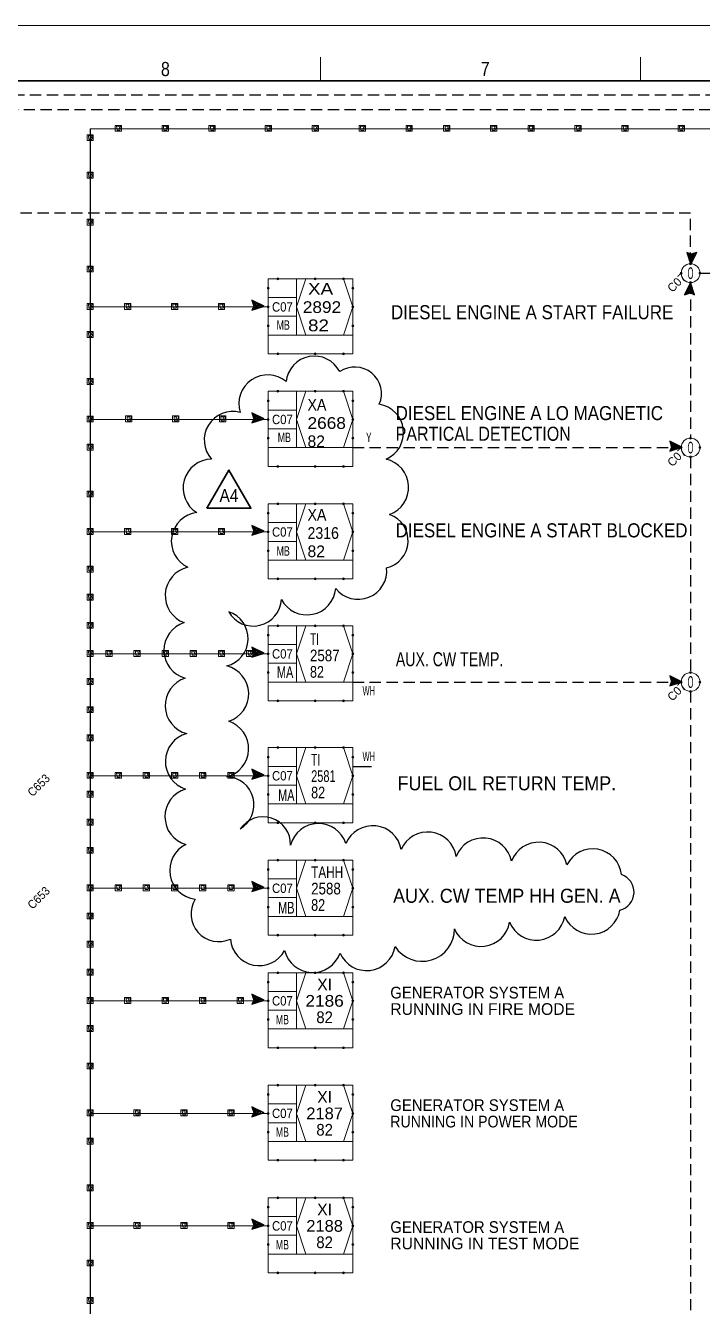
# Model space of a CAD drawing. Header units: millimetres. Extents: x 0 to 841, y 0 to 594.
# Drawn here: x 288.3 to 432.5, y 320.8 to 594 of the extents above; entities that cross this region are included whole.
import ezdxf
from ezdxf.enums import TextEntityAlignment as Align

# ---------------------------------------------------------------- set-up
doc = ezdxf.new("R2010")
doc.units = ezdxf.units.MM
doc.header["$LTSCALE"] = 0.8
doc.header["$PDMODE"] = 32
doc.header["$PDSIZE"] = 0.4
doc.linetypes.add('LONG_DASHED', pattern=[7.5, 6, -1.5])
doc.linetypes.add('MEDIUM_DASHED', pattern=[4.5, 3, -1.5])
for name, color, linetype, lineweight in [('1', 7, 'Continuous', 13), ('12', 7, 'Continuous', 35), ('14', 7, 'MEDIUM_DASHED', 25), ('48', 7, 'Continuous', 13), ('50', 7, 'Continuous', 35), ('51', 7, 'Continuous', 25), ('9', 7, 'Continuous', 13)]:
    doc.layers.add(name, color=color, linetype=linetype, lineweight=lineweight)
doc.layers.add('34', color=7, linetype='Continuous')

msp = doc.modelspace()

# ---------------------------------------------------------------- linework, layer by layer
at = {"layer": '1'}
for p, q in [((351.1362, 587.2614), (351.1362, 582.2276)), ((419.2969, 587.2614), (419.2969, 582.2276)), ((302, 572), (440, 572)), ((340, 534), (302, 534)), ((340, 510), (302, 510)), ((340, 486), (302, 486)), ((340, 460), (302, 460)), ((340, 460), (302, 460)), ((340, 434), (302, 434)), ((340, 410.0118), (302, 410.0118)), ((340, 386), (302, 386)), ((340, 362), (302, 362)), ((340, 338), (302, 338))]:
    msp.add_line(p, q, dxfattribs=at)
at = {"layer": '1', "lineweight": 25}
msp.add_line((358, 436), (362, 436), dxfattribs=at)
at = {"layer": '1', "lineweight": 35}
msp.add_lwpolyline([(829.263, 112.0142), (829.263, 582.2276), (10.3331, 582.2276), (10.3331, 10.3819)], dxfattribs=at)
at = {"layer": '1', "lineweight": 25}
msp.add_lwpolyline([(302, 572), (302, 432), (302, 262), (302, 70), (302, 14)], dxfattribs=at)
at = {"layer": '1'}
for points in [[(307.9843, 572.0157), (308.2992, 572.0945), (308.2205, 572.5669), (307.6693, 572.5669), (307.748, 571.7008), (308.378, 571.7008), (308.6142, 572.3307), (308.378, 572.7244), (307.5118, 572.7244), (307.3543, 572.7244), (307.3543, 571.4646), (308.6929, 571.4646), (308.6929, 572.7244), (308.2205, 572.7244)], [(317.9843, 572.0157), (318.2992, 572.0945), (318.2205, 572.5669), (317.6693, 572.5669), (317.748, 571.7008), (318.378, 571.7008), (318.6142, 572.3307), (318.378, 572.7244), (317.5118, 572.7244), (317.3543, 572.7244), (317.3543, 571.4646), (318.6929, 571.4646), (318.6929, 572.7244), (318.2205, 572.7244)], [(327.9843, 572.0157), (328.2992, 572.0945), (328.2205, 572.5669), (327.6693, 572.5669), (327.748, 571.7008), (328.378, 571.7008), (328.6142, 572.3307), (328.378, 572.7244), (327.5118, 572.7244), (327.3543, 572.7244), (327.3543, 571.4646), (328.6929, 571.4646), (328.6929, 572.7244), (328.2205, 572.7244)], [(339.9843, 572.0157), (340.2992, 572.0945), (340.2205, 572.5669), (339.6693, 572.5669), (339.748, 571.7008), (340.378, 571.7008), (340.6142, 572.3307), (340.378, 572.7244), (339.5118, 572.7244), (339.3543, 572.7244), (339.3543, 571.4646), (340.6929, 571.4646), (340.6929, 572.7244), (340.2205, 572.7244)], [(349.9843, 572.0157), (350.2992, 572.0945), (350.2205, 572.5669), (349.6693, 572.5669), (349.748, 571.7008), (350.378, 571.7008), (350.6142, 572.3307), (350.378, 572.7244), (349.5118, 572.7244), (349.3543, 572.7244), (349.3543, 571.4646), (350.6929, 571.4646), (350.6929, 572.7244), (350.2205, 572.7244)], [(359.9843, 572.0157), (360.2992, 572.0945), (360.2205, 572.5669), (359.6693, 572.5669), (359.748, 571.7008), (360.378, 571.7008), (360.6142, 572.3307), (360.378, 572.7244), (359.5118, 572.7244), (359.3543, 572.7244), (359.3543, 571.4646), (360.6929, 571.4646), (360.6929, 572.7244), (360.2205, 572.7244)], [(369.9843, 572.0157), (370.2992, 572.0945), (370.2205, 572.5669), (369.6693, 572.5669), (369.748, 571.7008), (370.378, 571.7008), (370.6142, 572.3307), (370.378, 572.7244), (369.5118, 572.7244), (369.3543, 572.7244), (369.3543, 571.4646), (370.6929, 571.4646), (370.6929, 572.7244), (370.2205, 572.7244)], [(377.9843, 572.0157), (378.2992, 572.0945), (378.2205, 572.5669), (377.6693, 572.5669), (377.748, 571.7008), (378.378, 571.7008), (378.6142, 572.3307), (378.378, 572.7244), (377.5118, 572.7244), (377.3543, 572.7244), (377.3543, 571.4646), (378.6929, 571.4646), (378.6929, 572.7244), (378.2205, 572.7244)], [(387.9843, 572.0157), (388.2992, 572.0945), (388.2205, 572.5669), (387.6693, 572.5669), (387.748, 571.7008), (388.378, 571.7008), (388.6142, 572.3307), (388.378, 572.7244), (387.5118, 572.7244), (387.3543, 572.7244), (387.3543, 571.4646), (388.6929, 571.4646), (388.6929, 572.7244), (388.2205, 572.7244)], [(395.9843, 572.0157), (396.2992, 572.0945), (396.2205, 572.5669), (395.6693, 572.5669), (395.748, 571.7008), (396.378, 571.7008), (396.6142, 572.3307), (396.378, 572.7244), (395.5118, 572.7244), (395.3543, 572.7244), (395.3543, 571.4646), (396.6929, 571.4646), (396.6929, 572.7244), (396.2205, 572.7244)], [(405.9843, 572.0157), (406.2992, 572.0945), (406.2205, 572.5669), (405.6693, 572.5669), (405.748, 571.7008), (406.378, 571.7008), (406.6142, 572.3307), (406.378, 572.7244), (405.5118, 572.7244), (405.3543, 572.7244), (405.3543, 571.4646), (406.6929, 571.4646), (406.6929, 572.7244), (406.2205, 572.7244)], [(415.9843, 572.0157), (416.2992, 572.0945), (416.2205, 572.5669), (415.6693, 572.5669), (415.748, 571.7008), (416.378, 571.7008), (416.6142, 572.3307), (416.378, 572.7244), (415.5118, 572.7244), (415.3543, 572.7244), (415.3543, 571.4646), (416.6929, 571.4646), (416.6929, 572.7244), (416.2205, 572.7244)], [(427.9843, 572.0157), (428.2992, 572.0945), (428.2205, 572.5669), (427.6693, 572.5669), (427.748, 571.7008), (428.378, 571.7008), (428.6142, 572.3307), (428.378, 572.7244), (427.5118, 572.7244), (427.3543, 572.7244), (427.3543, 571.4646), (428.6929, 571.4646), (428.6929, 572.7244), (428.2205, 572.7244)], [(301.9843, 570.0157), (302.2992, 570.0945), (302.2205, 570.5669), (301.6693, 570.5669), (301.748, 569.7008), (302.378, 569.7008), (302.6142, 570.3307), (302.378, 570.7244), (301.5118, 570.7244), (301.3543, 570.7244), (301.3543, 569.4646), (302.6929, 569.4646), (302.6929, 570.7244), (302.2205, 570.7244)], [(301.9843, 562.0157), (302.2992, 562.0945), (302.2205, 562.5669), (301.6693, 562.5669), (301.748, 561.7008), (302.378, 561.7008), (302.6142, 562.3307), (302.378, 562.7244), (301.5118, 562.7244), (301.3543, 562.7244), (301.3543, 561.4646), (302.6929, 561.4646), (302.6929, 562.7244), (302.2205, 562.7244)], [(301.9843, 552.0157), (302.2992, 552.0945), (302.2205, 552.5669), (301.6693, 552.5669), (301.748, 551.7008), (302.378, 551.7008), (302.6142, 552.3307), (302.378, 552.7244), (301.5118, 552.7244), (301.3543, 552.7244), (301.3543, 551.4646), (302.6929, 551.4646), (302.6929, 552.7244), (302.2205, 552.7244)], [(301.9843, 542.0157), (302.2992, 542.0945), (302.2205, 542.5669), (301.6693, 542.5669), (301.748, 541.7008), (302.378, 541.7008), (302.6142, 542.3307), (302.378, 542.7244), (301.5118, 542.7244), (301.3543, 542.7244), (301.3543, 541.4646), (302.6929, 541.4646), (302.6929, 542.7244), (302.2205, 542.7244)], [(301.9843, 534.0157), (302.2992, 534.0945), (302.2205, 534.5669), (301.6693, 534.5669), (301.748, 533.7008), (302.378, 533.7008), (302.6142, 534.3307), (302.378, 534.7244), (301.5118, 534.7244), (301.3543, 534.7244), (301.3543, 533.4646), (302.6929, 533.4646), (302.6929, 534.7244), (302.2205, 534.7244)], [(309.9843, 534.0157), (310.2992, 534.0945), (310.2205, 534.5669), (309.6693, 534.5669), (309.748, 533.7008), (310.378, 533.7008), (310.6142, 534.3307), (310.378, 534.7244), (309.5118, 534.7244), (309.3543, 534.7244), (309.3543, 533.4646), (310.6929, 533.4646), (310.6929, 534.7244), (310.2205, 534.7244)], [(319.9843, 534.0157), (320.2992, 534.0945), (320.2205, 534.5669), (319.6693, 534.5669), (319.748, 533.7008), (320.378, 533.7008), (320.6142, 534.3307), (320.378, 534.7244), (319.5118, 534.7244), (319.3543, 534.7244), (319.3543, 533.4646), (320.6929, 533.4646), (320.6929, 534.7244), (320.2205, 534.7244)], [(329.9843, 534.0157), (330.2992, 534.0945), (330.2205, 534.5669), (329.6693, 534.5669), (329.748, 533.7008), (330.378, 533.7008), (330.6142, 534.3307), (330.378, 534.7244), (329.5118, 534.7244), (329.3543, 534.7244), (329.3543, 533.4646), (330.6929, 533.4646), (330.6929, 534.7244), (330.2205, 534.7244)], [(301.9843, 528.0157), (302.2992, 528.0945), (302.2205, 528.5669), (301.6693, 528.5669), (301.748, 527.7008), (302.378, 527.7008), (302.6142, 528.3307), (302.378, 528.7244), (301.5118, 528.7244), (301.3543, 528.7244), (301.3543, 527.4646), (302.6929, 527.4646), (302.6929, 528.7244), (302.2205, 528.7244)], [(301.9843, 518.0157), (302.2992, 518.0945), (302.2205, 518.5669), (301.6693, 518.5669), (301.748, 517.7008), (302.378, 517.7008), (302.6142, 518.3307), (302.378, 518.7244), (301.5118, 518.7244), (301.3543, 518.7244), (301.3543, 517.4646), (302.6929, 517.4646), (302.6929, 518.7244), (302.2205, 518.7244)], [(301.9843, 510.0157), (302.2992, 510.0945), (302.2205, 510.5669), (301.6693, 510.5669), (301.748, 509.7008), (302.378, 509.7008), (302.6142, 510.3307), (302.378, 510.7244), (301.5118, 510.7244), (301.3543, 510.7244), (301.3543, 509.4646), (302.6929, 509.4646), (302.6929, 510.7244), (302.2205, 510.7244)], [(310.2205, 510.0315), (310.5354, 510.1102), (310.4567, 510.5827), (309.9055, 510.5827), (309.9843, 509.7165), (310.6142, 509.7165), (310.8504, 510.3465), (310.6142, 510.7402), (309.748, 510.7402), (309.5906, 510.7402), (309.5906, 509.4803), (310.9291, 509.4803), (310.9291, 510.7402), (310.4567, 510.7402)], [(320.2205, 510.0315), (320.5354, 510.1102), (320.4567, 510.5827), (319.9055, 510.5827), (319.9843, 509.7165), (320.6142, 509.7165), (320.8504, 510.3465), (320.6142, 510.7402), (319.748, 510.7402), (319.5906, 510.7402), (319.5906, 509.4803), (320.9291, 509.4803), (320.9291, 510.7402), (320.4567, 510.7402)], [(330.2205, 510.0315), (330.5354, 510.1102), (330.4567, 510.5827), (329.9055, 510.5827), (329.9843, 509.7165), (330.6142, 509.7165), (330.8504, 510.3465), (330.6142, 510.7402), (329.748, 510.7402), (329.5906, 510.7402), (329.5906, 509.4803), (330.9291, 509.4803), (330.9291, 510.7402), (330.4567, 510.7402)], [(301.9843, 504.0157), (302.2992, 504.0945), (302.2205, 504.5669), (301.6693, 504.5669), (301.748, 503.7008), (302.378, 503.7008), (302.6142, 504.3307), (302.378, 504.7244), (301.5118, 504.7244), (301.3543, 504.7244), (301.3543, 503.4646), (302.6929, 503.4646), (302.6929, 504.7244), (302.2205, 504.7244)], [(301.9843, 494.0157), (302.2992, 494.0945), (302.2205, 494.5669), (301.6693, 494.5669), (301.748, 493.7008), (302.378, 493.7008), (302.6142, 494.3307), (302.378, 494.7244), (301.5118, 494.7244), (301.3543, 494.7244), (301.3543, 493.4646), (302.6929, 493.4646), (302.6929, 494.7244), (302.2205, 494.7244)], [(301.9843, 486.0157), (302.2992, 486.0945), (302.2205, 486.5669), (301.6693, 486.5669), (301.748, 485.7008), (302.378, 485.7008), (302.6142, 486.3307), (302.378, 486.7244), (301.5118, 486.7244), (301.3543, 486.7244), (301.3543, 485.4646), (302.6929, 485.4646), (302.6929, 486.7244), (302.2205, 486.7244)], [(309.9843, 486.0157), (310.2992, 486.0945), (310.2205, 486.5669), (309.6693, 486.5669), (309.748, 485.7008), (310.378, 485.7008), (310.6142, 486.3307), (310.378, 486.7244), (309.5118, 486.7244), (309.3543, 486.7244), (309.3543, 485.4646), (310.6929, 485.4646), (310.6929, 486.7244), (310.2205, 486.7244)], [(319.9843, 486.0157), (320.2992, 486.0945), (320.2205, 486.5669), (319.6693, 486.5669), (319.748, 485.7008), (320.378, 485.7008), (320.6142, 486.3307), (320.378, 486.7244), (319.5118, 486.7244), (319.3543, 486.7244), (319.3543, 485.4646), (320.6929, 485.4646), (320.6929, 486.7244), (320.2205, 486.7244)], [(329.9843, 486.0157), (330.2992, 486.0945), (330.2205, 486.5669), (329.6693, 486.5669), (329.748, 485.7008), (330.378, 485.7008), (330.6142, 486.3307), (330.378, 486.7244), (329.5118, 486.7244), (329.3543, 486.7244), (329.3543, 485.4646), (330.6929, 485.4646), (330.6929, 486.7244), (330.2205, 486.7244)], [(301.9843, 478.0157), (302.2992, 478.0945), (302.2205, 478.5669), (301.6693, 478.5669), (301.748, 477.7008), (302.378, 477.7008), (302.6142, 478.3307), (302.378, 478.7244), (301.5118, 478.7244), (301.3543, 478.7244), (301.3543, 477.4646), (302.6929, 477.4646), (302.6929, 478.7244), (302.2205, 478.7244)], [(301.9843, 472.0157), (302.2992, 472.0945), (302.2205, 472.5669), (301.6693, 472.5669), (301.748, 471.7008), (302.378, 471.7008), (302.6142, 472.3307), (302.378, 472.7244), (301.5118, 472.7244), (301.3543, 472.7244), (301.3543, 471.4646), (302.6929, 471.4646), (302.6929, 472.7244), (302.2205, 472.7244)], [(301.9843, 466.0157), (302.2992, 466.0945), (302.2205, 466.5669), (301.6693, 466.5669), (301.748, 465.7008), (302.378, 465.7008), (302.6142, 466.3307), (302.378, 466.7244), (301.5118, 466.7244), (301.3543, 466.7244), (301.3543, 465.4646), (302.6929, 465.4646), (302.6929, 466.7244), (302.2205, 466.7244)], [(301.9843, 460.0157), (302.2992, 460.0945), (302.2205, 460.5669), (301.6693, 460.5669), (301.748, 459.7008), (302.378, 459.7008), (302.6142, 460.3307), (302.378, 460.7244), (301.5118, 460.7244), (301.3543, 460.7244), (301.3543, 459.4646), (302.6929, 459.4646), (302.6929, 460.7244), (302.2205, 460.7244)], [(305.9843, 460.0157), (306.2992, 460.0945), (306.2205, 460.5669), (305.6693, 460.5669), (305.748, 459.7008), (306.378, 459.7008), (306.6142, 460.3307), (306.378, 460.7244), (305.5118, 460.7244), (305.3543, 460.7244), (305.3543, 459.4646), (306.6929, 459.4646), (306.6929, 460.7244), (306.2205, 460.7244)], [(311.9843, 460.0157), (312.2992, 460.0945), (312.2205, 460.5669), (311.6693, 460.5669), (311.748, 459.7008), (312.378, 459.7008), (312.6142, 460.3307), (312.378, 460.7244), (311.5118, 460.7244), (311.3543, 460.7244), (311.3543, 459.4646), (312.6929, 459.4646), (312.6929, 460.7244), (312.2205, 460.7244)], [(317.9843, 460.0157), (318.2992, 460.0945), (318.2205, 460.5669), (317.6693, 460.5669), (317.748, 459.7008), (318.378, 459.7008), (318.6142, 460.3307), (318.378, 460.7244), (317.5118, 460.7244), (317.3543, 460.7244), (317.3543, 459.4646), (318.6929, 459.4646), (318.6929, 460.7244), (318.2205, 460.7244)], [(323.9843, 460.0157), (324.2992, 460.0945), (324.2205, 460.5669), (323.6693, 460.5669), (323.748, 459.7008), (324.378, 459.7008), (324.6142, 460.3307), (324.378, 460.7244), (323.5118, 460.7244), (323.3543, 460.7244), (323.3543, 459.4646), (324.6929, 459.4646), (324.6929, 460.7244), (324.2205, 460.7244)], [(329.9843, 460.0157), (330.2992, 460.0945), (330.2205, 460.5669), (329.6693, 460.5669), (329.748, 459.7008), (330.378, 459.7008), (330.6142, 460.3307), (330.378, 460.7244), (329.5118, 460.7244), (329.3543, 460.7244), (329.3543, 459.4646), (330.6929, 459.4646), (330.6929, 460.7244), (330.2205, 460.7244)], [(335.9843, 460.0157), (336.2992, 460.0945), (336.2205, 460.5669), (335.6693, 460.5669), (335.748, 459.7008), (336.378, 459.7008), (336.6142, 460.3307), (336.378, 460.7244), (335.5118, 460.7244), (335.3543, 460.7244), (335.3543, 459.4646), (336.6929, 459.4646), (336.6929, 460.7244), (336.2205, 460.7244)], [(301.9843, 454.0157), (302.2992, 454.0945), (302.2205, 454.5669), (301.6693, 454.5669), (301.748, 453.7008), (302.378, 453.7008), (302.6142, 454.3307), (302.378, 454.7244), (301.5118, 454.7244), (301.3543, 454.7244), (301.3543, 453.4646), (302.6929, 453.4646), (302.6929, 454.7244), (302.2205, 454.7244)], [(301.9843, 448.0157), (302.2992, 448.0945), (302.2205, 448.5669), (301.6693, 448.5669), (301.748, 447.7008), (302.378, 447.7008), (302.6142, 448.3307), (302.378, 448.7244), (301.5118, 448.7244), (301.3543, 448.7244), (301.3543, 447.4646), (302.6929, 447.4646), (302.6929, 448.7244), (302.2205, 448.7244)], [(301.9843, 442.0157), (302.2992, 442.0945), (302.2205, 442.5669), (301.6693, 442.5669), (301.748, 441.7008), (302.378, 441.7008), (302.6142, 442.3307), (302.378, 442.7244), (301.5118, 442.7244), (301.3543, 442.7244), (301.3543, 441.4646), (302.6929, 441.4646), (302.6929, 442.7244), (302.2205, 442.7244)], [(301.9843, 434.0157), (302.2992, 434.0945), (302.2205, 434.5669), (301.6693, 434.5669), (301.748, 433.7008), (302.378, 433.7008), (302.6142, 434.3307), (302.378, 434.7244), (301.5118, 434.7244), (301.3543, 434.7244), (301.3543, 433.4646), (302.6929, 433.4646), (302.6929, 434.7244), (302.2205, 434.7244)], [(307.9843, 434.0157), (308.2992, 434.0945), (308.2205, 434.5669), (307.6693, 434.5669), (307.748, 433.7008), (308.378, 433.7008), (308.6142, 434.3307), (308.378, 434.7244), (307.5118, 434.7244), (307.3543, 434.7244), (307.3543, 433.4646), (308.6929, 433.4646), (308.6929, 434.7244), (308.2205, 434.7244)], [(313.9843, 434.0157), (314.2992, 434.0945), (314.2205, 434.5669), (313.6693, 434.5669), (313.748, 433.7008), (314.378, 433.7008), (314.6142, 434.3307), (314.378, 434.7244), (313.5118, 434.7244), (313.3543, 434.7244), (313.3543, 433.4646), (314.6929, 433.4646), (314.6929, 434.7244), (314.2205, 434.7244)], [(319.9843, 434.0157), (320.2992, 434.0945), (320.2205, 434.5669), (319.6693, 434.5669), (319.748, 433.7008), (320.378, 433.7008), (320.6142, 434.3307), (320.378, 434.7244), (319.5118, 434.7244), (319.3543, 434.7244), (319.3543, 433.4646), (320.6929, 433.4646), (320.6929, 434.7244), (320.2205, 434.7244)], [(325.9843, 434.0157), (326.2992, 434.0945), (326.2205, 434.5669), (325.6693, 434.5669), (325.748, 433.7008), (326.378, 433.7008), (326.6142, 434.3307), (326.378, 434.7244), (325.5118, 434.7244), (325.3543, 434.7244), (325.3543, 433.4646), (326.6929, 433.4646), (326.6929, 434.7244), (326.2205, 434.7244)], [(331.9843, 434.0157), (332.2992, 434.0945), (332.2205, 434.5669), (331.6693, 434.5669), (331.748, 433.7008), (332.378, 433.7008), (332.6142, 434.3307), (332.378, 434.7244), (331.5118, 434.7244), (331.3543, 434.7244), (331.3543, 433.4646), (332.6929, 433.4646), (332.6929, 434.7244), (332.2205, 434.7244)], [(301.9843, 430.0157), (302.2992, 430.0945), (302.2205, 430.5669), (301.6693, 430.5669), (301.748, 429.7008), (302.378, 429.7008), (302.6142, 430.3307), (302.378, 430.7244), (301.5118, 430.7244), (301.3543, 430.7244), (301.3543, 429.4646), (302.6929, 429.4646), (302.6929, 430.7244), (302.2205, 430.7244)], [(301.9843, 424.0157), (302.2992, 424.0945), (302.2205, 424.5669), (301.6693, 424.5669), (301.748, 423.7008), (302.378, 423.7008), (302.6142, 424.3307), (302.378, 424.7244), (301.5118, 424.7244), (301.3543, 424.7244), (301.3543, 423.4646), (302.6929, 423.4646), (302.6929, 424.7244), (302.2205, 424.7244)], [(301.9843, 418.0157), (302.2992, 418.0945), (302.2205, 418.5669), (301.6693, 418.5669), (301.748, 417.7008), (302.378, 417.7008), (302.6142, 418.3307), (302.378, 418.7244), (301.5118, 418.7244), (301.3543, 418.7244), (301.3543, 417.4646), (302.6929, 417.4646), (302.6929, 418.7244), (302.2205, 418.7244)], [(301.9843, 410.0157), (302.2992, 410.0945), (302.2205, 410.5669), (301.6693, 410.5669), (301.748, 409.7008), (302.378, 409.7008), (302.6142, 410.3307), (302.378, 410.7244), (301.5118, 410.7244), (301.3543, 410.7244), (301.3543, 409.4646), (302.6929, 409.4646), (302.6929, 410.7244), (302.2205, 410.7244)], [(307.9843, 410.0276), (308.2992, 410.1063), (308.2205, 410.5787), (307.6693, 410.5787), (307.748, 409.7126), (308.378, 409.7126), (308.6142, 410.3425), (308.378, 410.7362), (307.5118, 410.7362), (307.3543, 410.7362), (307.3543, 409.4764), (308.6929, 409.4764), (308.6929, 410.7362), (308.2205, 410.7362)], [(313.9843, 410.0276), (314.2992, 410.1063), (314.2205, 410.5787), (313.6693, 410.5787), (313.748, 409.7126), (314.378, 409.7126), (314.6142, 410.3425), (314.378, 410.7362), (313.5118, 410.7362), (313.3543, 410.7362), (313.3543, 409.4764), (314.6929, 409.4764), (314.6929, 410.7362), (314.2205, 410.7362)], [(319.9843, 410.0276), (320.2992, 410.1063), (320.2205, 410.5787), (319.6693, 410.5787), (319.748, 409.7126), (320.378, 409.7126), (320.6142, 410.3425), (320.378, 410.7362), (319.5118, 410.7362), (319.3543, 410.7362), (319.3543, 409.4764), (320.6929, 409.4764), (320.6929, 410.7362), (320.2205, 410.7362)], [(325.9843, 410.0276), (326.2992, 410.1063), (326.2205, 410.5787), (325.6693, 410.5787), (325.748, 409.7126), (326.378, 409.7126), (326.6142, 410.3425), (326.378, 410.7362), (325.5118, 410.7362), (325.3543, 410.7362), (325.3543, 409.4764), (326.6929, 409.4764), (326.6929, 410.7362), (326.2205, 410.7362)], [(331.9843, 410.0276), (332.2992, 410.1063), (332.2205, 410.5787), (331.6693, 410.5787), (331.748, 409.7126), (332.378, 409.7126), (332.6142, 410.3425), (332.378, 410.7362), (331.5118, 410.7362), (331.3543, 410.7362), (331.3543, 409.4764), (332.6929, 409.4764), (332.6929, 410.7362), (332.2205, 410.7362)], [(301.9843, 404.0157), (302.2992, 404.0945), (302.2205, 404.5669), (301.6693, 404.5669), (301.748, 403.7008), (302.378, 403.7008), (302.6142, 404.3307), (302.378, 404.7244), (301.5118, 404.7244), (301.3543, 404.7244), (301.3543, 403.4646), (302.6929, 403.4646), (302.6929, 404.7244), (302.2205, 404.7244)], [(301.9843, 398.0157), (302.2992, 398.0945), (302.2205, 398.5669), (301.6693, 398.5669), (301.748, 397.7008), (302.378, 397.7008), (302.6142, 398.3307), (302.378, 398.7244), (301.5118, 398.7244), (301.3543, 398.7244), (301.3543, 397.4646), (302.6929, 397.4646), (302.6929, 398.7244), (302.2205, 398.7244)], [(301.9843, 392.0157), (302.2992, 392.0945), (302.2205, 392.5669), (301.6693, 392.5669), (301.748, 391.7008), (302.378, 391.7008), (302.6142, 392.3307), (302.378, 392.7244), (301.5118, 392.7244), (301.3543, 392.7244), (301.3543, 391.4646), (302.6929, 391.4646), (302.6929, 392.7244), (302.2205, 392.7244)], [(301.9843, 386.0157), (302.2992, 386.0945), (302.2205, 386.5669), (301.6693, 386.5669), (301.748, 385.7008), (302.378, 385.7008), (302.6142, 386.3307), (302.378, 386.7244), (301.5118, 386.7244), (301.3543, 386.7244), (301.3543, 385.4646), (302.6929, 385.4646), (302.6929, 386.7244), (302.2205, 386.7244)], [(309.9843, 386.0157), (310.2992, 386.0945), (310.2205, 386.5669), (309.6693, 386.5669), (309.748, 385.7008), (310.378, 385.7008), (310.6142, 386.3307), (310.378, 386.7244), (309.5118, 386.7244), (309.3543, 386.7244), (309.3543, 385.4646), (310.6929, 385.4646), (310.6929, 386.7244), (310.2205, 386.7244)], [(317.9843, 386.0157), (318.2992, 386.0945), (318.2205, 386.5669), (317.6693, 386.5669), (317.748, 385.7008), (318.378, 385.7008), (318.6142, 386.3307), (318.378, 386.7244), (317.5118, 386.7244), (317.3543, 386.7244), (317.3543, 385.4646), (318.6929, 385.4646), (318.6929, 386.7244), (318.2205, 386.7244)], [(325.9843, 386.0157), (326.2992, 386.0945), (326.2205, 386.5669), (325.6693, 386.5669), (325.748, 385.7008), (326.378, 385.7008), (326.6142, 386.3307), (326.378, 386.7244), (325.5118, 386.7244), (325.3543, 386.7244), (325.3543, 385.4646), (326.6929, 385.4646), (326.6929, 386.7244), (326.2205, 386.7244)], [(333.9843, 386.0157), (334.2992, 386.0945), (334.2205, 386.5669), (333.6693, 386.5669), (333.748, 385.7008), (334.378, 385.7008), (334.6142, 386.3307), (334.378, 386.7244), (333.5118, 386.7244), (333.3543, 386.7244), (333.3543, 385.4646), (334.6929, 385.4646), (334.6929, 386.7244), (334.2205, 386.7244)], [(301.9843, 380.0157), (302.2992, 380.0945), (302.2205, 380.5669), (301.6693, 380.5669), (301.748, 379.7008), (302.378, 379.7008), (302.6142, 380.3307), (302.378, 380.7244), (301.5118, 380.7244), (301.3543, 380.7244), (301.3543, 379.4646), (302.6929, 379.4646), (302.6929, 380.7244), (302.2205, 380.7244)], [(301.9843, 372.0157), (302.2992, 372.0945), (302.2205, 372.5669), (301.6693, 372.5669), (301.748, 371.7008), (302.378, 371.7008), (302.6142, 372.3307), (302.378, 372.7244), (301.5118, 372.7244), (301.3543, 372.7244), (301.3543, 371.4646), (302.6929, 371.4646), (302.6929, 372.7244), (302.2205, 372.7244)], [(301.9843, 362.0157), (302.2992, 362.0945), (302.2205, 362.5669), (301.6693, 362.5669), (301.748, 361.7008), (302.378, 361.7008), (302.6142, 362.3307), (302.378, 362.7244), (301.5118, 362.7244), (301.3543, 362.7244), (301.3543, 361.4646), (302.6929, 361.4646), (302.6929, 362.7244), (302.2205, 362.7244)], [(311.9843, 362.0157), (312.2992, 362.0945), (312.2205, 362.5669), (311.6693, 362.5669), (311.748, 361.7008), (312.378, 361.7008), (312.6142, 362.3307), (312.378, 362.7244), (311.5118, 362.7244), (311.3543, 362.7244), (311.3543, 361.4646), (312.6929, 361.4646), (312.6929, 362.7244), (312.2205, 362.7244)], [(321.9843, 362.0157), (322.2992, 362.0945), (322.2205, 362.5669), (321.6693, 362.5669), (321.748, 361.7008), (322.378, 361.7008), (322.6142, 362.3307), (322.378, 362.7244), (321.5118, 362.7244), (321.3543, 362.7244), (321.3543, 361.4646), (322.6929, 361.4646), (322.6929, 362.7244), (322.2205, 362.7244)], [(331.9843, 362.0157), (332.2992, 362.0945), (332.2205, 362.5669), (331.6693, 362.5669), (331.748, 361.7008), (332.378, 361.7008), (332.6142, 362.3307), (332.378, 362.7244), (331.5118, 362.7244), (331.3543, 362.7244), (331.3543, 361.4646), (332.6929, 361.4646), (332.6929, 362.7244), (332.2205, 362.7244)], [(301.9843, 356.0157), (302.2992, 356.0945), (302.2205, 356.5669), (301.6693, 356.5669), (301.748, 355.7008), (302.378, 355.7008), (302.6142, 356.3307), (302.378, 356.7244), (301.5118, 356.7244), (301.3543, 356.7244), (301.3543, 355.4646), (302.6929, 355.4646), (302.6929, 356.7244), (302.2205, 356.7244)], [(301.9843, 346.0157), (302.2992, 346.0945), (302.2205, 346.5669), (301.6693, 346.5669), (301.748, 345.7008), (302.378, 345.7008), (302.6142, 346.3307), (302.378, 346.7244), (301.5118, 346.7244), (301.3543, 346.7244), (301.3543, 345.4646), (302.6929, 345.4646), (302.6929, 346.7244), (302.2205, 346.7244)], [(301.9843, 338.0157), (302.2992, 338.0945), (302.2205, 338.5669), (301.6693, 338.5669), (301.748, 337.7008), (302.378, 337.7008), (302.6142, 338.3307), (302.378, 338.7244), (301.5118, 338.7244), (301.3543, 338.7244), (301.3543, 337.4646), (302.6929, 337.4646), (302.6929, 338.7244), (302.2205, 338.7244)], [(311.9843, 338.0157), (312.2992, 338.0945), (312.2205, 338.5669), (311.6693, 338.5669), (311.748, 337.7008), (312.378, 337.7008), (312.6142, 338.3307), (312.378, 338.7244), (311.5118, 338.7244), (311.3543, 338.7244), (311.3543, 337.4646), (312.6929, 337.4646), (312.6929, 338.7244), (312.2205, 338.7244)], [(321.9843, 338.0157), (322.2992, 338.0945), (322.2205, 338.5669), (321.6693, 338.5669), (321.748, 337.7008), (322.378, 337.7008), (322.6142, 338.3307), (322.378, 338.7244), (321.5118, 338.7244), (321.3543, 338.7244), (321.3543, 337.4646), (322.6929, 337.4646), (322.6929, 338.7244), (322.2205, 338.7244)], [(331.9843, 338.0157), (332.2992, 338.0945), (332.2205, 338.5669), (331.6693, 338.5669), (331.748, 337.7008), (332.378, 337.7008), (332.6142, 338.3307), (332.378, 338.7244), (331.5118, 338.7244), (331.3543, 338.7244), (331.3543, 337.4646), (332.6929, 337.4646), (332.6929, 338.7244), (332.2205, 338.7244)], [(301.9843, 330.0157), (302.2992, 330.0945), (302.2205, 330.5669), (301.6693, 330.5669), (301.748, 329.7008), (302.378, 329.7008), (302.6142, 330.3307), (302.378, 330.7244), (301.5118, 330.7244), (301.3543, 330.7244), (301.3543, 329.4646), (302.6929, 329.4646), (302.6929, 330.7244), (302.2205, 330.7244)], [(301.9843, 322.0157), (302.2992, 322.0945), (302.2205, 322.5669), (301.6693, 322.5669), (301.748, 321.7008), (302.378, 321.7008), (302.6142, 322.3307), (302.378, 322.7244), (301.5118, 322.7244), (301.3543, 322.7244), (301.3543, 321.4646), (302.6929, 321.4646), (302.6929, 322.7244), (302.2205, 322.7244)]]:
    msp.add_lwpolyline(points, dxfattribs=at)
at = {"layer": '1', "linetype": 'LONG_DASHED', "lineweight": 25}
for points in [[(430.063, 543.0276), (431.3386, 545.6417), (430.0787, 545.248), (429.2126, 545.6417), (430, 543.2008), (431.0236, 545.4055), (430.0787, 545.0118), (429.4488, 545.4055), (430, 543.6732), (430.7087, 545.0906), (430.1575, 544.7756), (429.685, 545.0906), (430, 544.3031), (430.0787, 544.1457), (430.315, 544.6181), (430.1575, 544.6181), (430.0787, 544.4606), (429.9213, 544.6969)], [(430, 539.2008), (428.7244, 536.5866), (429.9843, 536.9803), (430.8504, 536.5866), (430.063, 539.0276), (429.0394, 536.8228), (429.9843, 537.2165), (430.6142, 536.8228), (430.063, 538.5551), (429.3543, 537.1378), (429.9055, 537.4528), (430.378, 537.1378), (430.063, 537.9252), (429.9843, 538.0827), (429.748, 537.6102), (429.9055, 537.6102), (429.9843, 537.7677), (430.1417, 537.5315)], [(339.1181, 534.1417), (336.5039, 535.4173), (336.8976, 534.1575), (336.5039, 533.2913), (338.9449, 534.0787), (336.7402, 535.1024), (337.1339, 534.1575), (336.7402, 533.5276), (338.4724, 534.0787), (337.0551, 534.7874), (337.3701, 534.2362), (337.0551, 533.7638), (337.8425, 534.0787), (338, 534.1575), (337.5276, 534.3937), (337.5276, 534.2362), (337.685, 534.1575), (337.4488, 534)], [(339.1181, 510.1417), (336.5039, 511.4173), (336.8976, 510.1575), (336.5039, 509.2913), (338.9449, 510.0787), (336.7402, 511.1024), (337.1339, 510.1575), (336.7402, 509.5276), (338.4724, 510.0787), (337.0551, 510.7874), (337.3701, 510.2362), (337.0551, 509.7638), (337.8425, 510.0787), (338, 510.1575), (337.5276, 510.3937), (337.5276, 510.2362), (337.685, 510.1575), (337.4488, 510)], [(428.1732, 504.063), (425.5591, 505.3386), (425.9528, 504.0787), (425.5591, 503.2126), (428, 504), (425.7953, 505.0236), (426.189, 504.0787), (425.7953, 503.4488), (427.5276, 504), (426.1102, 504.7087), (426.4252, 504.1575), (426.1102, 503.685), (426.8976, 504), (427.0551, 504.0787), (426.5827, 504.315), (426.5827, 504.1575), (426.7402, 504.0787), (426.5039, 503.9213)], [(339.1181, 486.1417), (336.5039, 487.4173), (336.8976, 486.1575), (336.5039, 485.2913), (338.9449, 486.0787), (336.7402, 487.1024), (337.1339, 486.1575), (336.7402, 485.5276), (338.4724, 486.0787), (337.0551, 486.7874), (337.3701, 486.2362), (337.0551, 485.7638), (337.8425, 486.0787), (338, 486.1575), (337.5276, 486.3937), (337.5276, 486.2362), (337.685, 486.1575), (337.4488, 486)], [(339.1181, 460.1417), (336.5039, 461.4173), (336.8976, 460.1575), (336.5039, 459.2913), (338.9449, 460.0787), (336.7402, 461.1024), (337.1339, 460.1575), (336.7402, 459.5276), (338.4724, 460.0787), (337.0551, 460.7874), (337.3701, 460.2362), (337.0551, 459.7638), (337.8425, 460.0787), (338, 460.1575), (337.5276, 460.3937), (337.5276, 460.2362), (337.685, 460.1575), (337.4488, 460)], [(428.1732, 454.063), (425.5591, 455.3386), (425.9528, 454.0787), (425.5591, 453.2126), (428, 454), (425.7953, 455.0236), (426.189, 454.0787), (425.7953, 453.4488), (427.5276, 454), (426.1102, 454.7087), (426.4252, 454.1575), (426.1102, 453.685), (426.8976, 454), (427.0551, 454.0787), (426.5827, 454.315), (426.5827, 454.1575), (426.7402, 454.0787), (426.5039, 453.9213)], [(339.1181, 434.1417), (336.5039, 435.4173), (336.8976, 434.1575), (336.5039, 433.2913), (338.9449, 434.0787), (336.7402, 435.1024), (337.1339, 434.1575), (336.7402, 433.5276), (338.4724, 434.0787), (337.0551, 434.7874), (337.3701, 434.2362), (337.0551, 433.7638), (337.8425, 434.0787), (338, 434.1575), (337.5276, 434.3937), (337.5276, 434.2362), (337.685, 434.1575), (337.4488, 434)], [(339.1181, 410.1535), (336.5039, 411.4291), (336.8976, 410.1693), (336.5039, 409.3031), (338.9449, 410.0906), (336.7402, 411.1142), (337.1339, 410.1693), (336.7402, 409.5394), (338.4724, 410.0906), (337.0551, 410.7992), (337.3701, 410.248), (337.0551, 409.7756), (337.8425, 410.0906), (338, 410.1693), (337.5276, 410.4055), (337.5276, 410.248), (337.685, 410.1693), (337.4488, 410.0118)], [(339.1181, 386.1417), (336.5039, 387.4173), (336.8976, 386.1575), (336.5039, 385.2913), (338.9449, 386.0787), (336.7402, 387.1024), (337.1339, 386.1575), (336.7402, 385.5276), (338.4724, 386.0787), (337.0551, 386.7874), (337.3701, 386.2362), (337.0551, 385.7638), (337.8425, 386.0787), (338, 386.1575), (337.5276, 386.3937), (337.5276, 386.2362), (337.685, 386.1575), (337.4488, 386)], [(339.1181, 362.1417), (336.5039, 363.4173), (336.8976, 362.1575), (336.5039, 361.2913), (338.9449, 362.0787), (336.7402, 363.1024), (337.1339, 362.1575), (336.7402, 361.5276), (338.4724, 362.0787), (337.0551, 362.7874), (337.3701, 362.2362), (337.0551, 361.7638), (337.8425, 362.0787), (338, 362.1575), (337.5276, 362.3937), (337.5276, 362.2362), (337.685, 362.1575), (337.4488, 362)], [(339.1181, 338.1417), (336.5039, 339.4173), (336.8976, 338.1575), (336.5039, 337.2913), (338.9449, 338.0787), (336.7402, 339.1024), (337.1339, 338.1575), (336.7402, 337.5276), (338.4724, 338.0787), (337.0551, 338.7874), (337.3701, 338.2362), (337.0551, 337.7638), (337.8425, 338.0787), (338, 338.1575), (337.5276, 338.3937), (337.5276, 338.2362), (337.685, 338.1575), (337.4488, 338)]]:
    msp.add_lwpolyline(points, dxfattribs=at)
at = {"layer": '12', "lineweight": 13}
msp.add_lwpolyline([(0, 594), (841, 594), (841, 0), (0, 0)], close=True, dxfattribs=at)
at = {"layer": '14'}
for p, q in [((120, 579.2378), (622, 579.2378)), ((432, 541.2008), (584, 541.2008)), ((430, 539.2008), (430, 506)), ((358, 504), (428, 504)), ((430, 502), (430, 456)), ((358, 454), (428, 454)), ((430, 452), (430, 213))]:
    msp.add_line(p, q, dxfattribs=at)
for points in [[(574.6669, 533.2008), (574.6669, 576.0598), (126, 576.0598)], [(430, 543.2008), (430, 554), (286, 554)]]:
    msp.add_lwpolyline(points, dxfattribs=at)
at = {"layer": '48'}
for p, q in [((346, 540), (346, 528)), ((346, 536), (340, 536)), ((346, 532), (340, 532)), ((346, 516), (346, 504)), ((346, 512), (340, 512)), ((346, 508), (340, 508)), ((346, 492), (346, 480)), ((346, 488), (340, 488)), ((346, 484), (340, 484)), ((346, 466), (346, 454)), ((346, 462), (340, 462)), ((346, 458), (340, 458)), ((346, 440), (346, 428)), ((346, 436), (340, 436)), ((346, 432), (340, 432)), ((346, 416.0118), (346, 404.0118)), ((346, 412.0118), (340, 412.0118)), ((346, 408.0118), (340, 408.0118)), ((346, 392), (346, 380)), ((346, 388), (340, 388)), ((346, 384), (340, 384)), ((346, 368), (346, 356)), ((346, 364), (340, 364)), ((346, 360), (340, 360)), ((346, 344), (346, 332)), ((346, 340), (340, 340)), ((346, 336), (340, 336))]:
    msp.add_line(p, q, dxfattribs=at)
for points in [[(340, 540), (358, 540), (358, 528), (340, 528)], [(340, 516), (358, 516), (358, 504), (340, 504)], [(340, 492), (358, 492), (358, 480), (340, 480)], [(340, 466), (358, 466), (358, 454), (340, 454)], [(340, 440), (358, 440), (358, 428), (340, 428)], [(340, 416.0118), (358, 416.0118), (358, 404.0118), (340, 404.0118)], [(340, 392), (358, 392), (358, 380), (340, 380)], [(340, 368), (358, 368), (358, 356), (340, 356)], [(340, 344), (358, 344), (358, 332), (340, 332)]]:
    msp.add_lwpolyline(points, close=True, dxfattribs=at)
for points in [[(348, 540), (346, 534), (348, 528)], [(356, 528), (358, 534), (356, 540)], [(340, 528), (340, 524), (358, 524), (358, 528)], [(348, 516), (346, 510), (348, 504)], [(356, 504), (358, 510), (356, 516)], [(340, 504), (340, 500), (358, 500), (358, 504)], [(348, 492), (346, 486), (348, 480)], [(356, 480), (358, 486), (356, 492)], [(340, 480), (340, 476), (358, 476), (358, 480)], [(348, 466), (346, 460), (348, 454)], [(356, 454), (358, 460), (356, 466)], [(340, 454), (340, 450), (358, 450), (358, 454)], [(348, 440), (346, 434), (348, 428)], [(356, 428), (358, 434), (356, 440)], [(340, 428), (340, 424), (358, 424), (358, 428)], [(348, 416.0118), (346, 410.0118), (348, 404.0118)], [(356, 404.0118), (358, 410.0118), (356, 416.0118)], [(340, 404.0118), (340, 400.0118), (358, 400.0118), (358, 404.0118)], [(348, 392), (346, 386), (348, 380)], [(356, 380), (358, 386), (356, 392)], [(340, 380), (340, 376), (358, 376), (358, 380)], [(348, 368), (346, 362), (348, 356)], [(356, 356), (358, 362), (356, 368)], [(340, 356), (340, 352), (358, 352), (358, 356)], [(348, 344), (346, 338), (348, 332)], [(356, 332), (358, 338), (356, 344)], [(340, 332), (340, 328), (358, 328), (358, 332)]]:
    msp.add_lwpolyline(points, dxfattribs=at)
for centre in [(430, 541.2009), (430, 504), (430, 454)]:
    msp.add_circle(centre, 2, dxfattribs=at)
for p in [(428, 541.2008), (430, 543.2008), (432, 541.2008), (340, 538), (342, 540), (350, 540), (356, 540), (358, 538), (430, 539.2008), (340, 534), (358, 534), (340, 530), (358, 530), (342, 524), (350, 524), (356, 524), (340, 514), (342, 516), (350, 516), (356, 516), (358, 514), (340, 510), (358, 510), (340, 506), (358, 506), (430, 506), (428, 504), (432, 504), (342, 500), (350, 500), (356, 500), (430, 502), (342, 492), (350, 492), (356, 492), (340, 490), (358, 490), (340, 486), (358, 486), (340, 482), (358, 482), (342, 476), (350, 476), (356, 476), (342, 466), (350, 466), (356, 466), (340, 464), (358, 464), (340, 460), (358, 460), (340, 456), (358, 456), (430, 456), (428, 454), (432, 454), (430, 452), (342, 450), (350, 450), (356, 450), (342, 440), (350, 440), (356, 440), (340, 438), (358, 438), (340, 434), (358, 434), (340, 430), (358, 430), (342, 424), (350, 424), (356, 424), (342, 416.0118), (350, 416.0118), (356, 416.0118), (340, 414.0118), (358, 414.0118), (340, 410.0118), (358, 410.0118), (340, 406.0118), (358, 406.0118), (342, 400.0118), (350, 400.0118), (356, 400.0118), (342, 392), (350, 392), (356, 392), (340, 390), (358, 390), (340, 386), (358, 386), (340, 382), (358, 382), (342, 376), (350, 376), (356, 376), (340, 366), (342, 368), (350, 368), (356, 368), (358, 366), (340, 362), (358, 362), (340, 358), (358, 358), (342, 352), (350, 352), (356, 352), (342, 344), (350, 344), (356, 344), (340, 342), (358, 342), (340, 338), (358, 338), (340, 334), (358, 334), (342, 328), (350, 328), (356, 328)]:
    msp.add_point(p, dxfattribs=at)
at = {"layer": '50'}
msp.add_lwpolyline([(326.9244, 491.0748), (336.2843, 491.0748), (331.6039, 499.185)], close=True, dxfattribs=at)
at = {"layer": '51'}
for centre, radius, start, end in [((349.8177, 517.4695), 6.0542, 26.76161, 174.2412), ((339.8611, 513.3524), 6.1474, 50.22477, 197.70436), ((358.4249, 515.4902), 5.6912, 336.75101, 124.23061), ((332.412, 505.6195), 6.0759, 74.80202, 222.28161), ((362.671, 507.1732), 6.1497, 293.32196, 80.80156), ((327.9875, 495.3724), 6.1597, 90.65831, 238.13791), ((363.7473, 495.5177), 6.1599, 289.78159, 77.26118), ((325.483, 484.0247), 6.1616, 96.96434, 244.44394), ((363.863, 484.1244), 5.9332, 283.13841, 70.61801), ((324.1798, 472.4559), 6.1608, 102.70457, 250.18416), ((359.1508, 477.7246), 6.0926, 218.3785, 5.85809), ((348.2435, 474.4718), 6.154, 207.58191, 355.0615), ((336.7863, 471.9441), 6.0112, 209.45177, 356.93137), ((329.6792, 463.264), 6.023, 284.40476, 71.88436), ((323.9107, 460.7711), 6.1634, 107.16926, 254.64885), ((329.6632, 451.4633), 6.1562, 288.28011, 75.7597), ((324.1746, 448.9625), 6.1638, 107.90962, 255.38921), ((329.6479, 439.7738), 6.1596, 284.1008, 71.58039), ((324.2182, 437.0461), 6.1628, 105.03302, 252.51261), ((330.957, 427.8186), 5.9843, 300.68665, 88.16624), ((324.1223, 425.2641), 6.1597, 106.56314, 254.04274), ((338.8729, 419.384), 5.8695, 358.44786, 145.92745), ((350.6896, 417.6669), 6.15, 17.84526, 165.32485), ((362.2416, 417.2013), 6.1636, 10.10476, 157.58436), ((373.9683, 415.8388), 6.1639, 9.16243, 156.64202), ((385.7946, 414.5801), 6.1627, 11.20349, 158.68309), ((325.1296, 413.811), 6.155, 116.02694, 263.50653), ((397.6304, 413.6658), 6.1635, 12.48502, 159.96461), ((409.1627, 412.2741), 6.1507, 6.23085, 153.71044), ((413.9987, 409.1968), 3.9569, 283.67272, 71.15231), ((329.4211, 404.5352), 5.9045, 147.64033, 295.11992), ((408.8602, 406.3878), 6.1615, 202.84281, 350.3224), ((385.3314, 403.7734), 6.1618, 203.19947, 350.67906), ((397.1189, 405.1021), 6.1631, 202.18008, 349.65967), ((338.0599, 399.6558), 6.15, 184.35143, 331.83102), ((372.7936, 401.3094), 6.8744, 212.82583, 0.30542), ((349.4674, 398.1939), 6.157, 193.53916, 341.01875), ((360.9503, 398.5973), 6.1508, 203.02759, 350.50718)]:
    msp.add_arc(centre, radius, start, end, dxfattribs=at)
at = {"layer": '9'}
msp.add_lwpolyline([(0, 0), (841, 0), (841, 594), (0, 594)], close=True, dxfattribs=at)

# ---------------------------------------------------------------- texts
at = {"layer": '1'}
for s, height, width, p in [('8', 3.02, 0.85, (318.0638, 583.2346)), ('7', 3.02, 0.85, (386.2244, 583.2346)), ('O', 2.5, 0.4, (430.0004, 539.9504)), ('O', 2.5, 0.4, (430.0004, 502.7496)), ('O', 2.5, 0.4, (430.0004, 452.7496))]:
    msp.add_text(s, height=height, dxfattribs=dict(at, width=width)).set_placement(p, align=Align.CENTER)
for s, height, width, p in [(' XA', 2.5, 1.2, (347.3457, 536.615)), ('2892', 2.5, 1.1, (347.3457, 532.7142)), ('DIESEL ENGINE A START FAILURE', 3, 0.9, (366.1386, 531.3748)), (' 82', 2.5, 1.2, (347.3457, 528.8142)), ('XA', 2.5, 0.9, (348.3535, 511.8913)), ('DIESEL ENGINE A LO MAGNETIC', 3, 0.9, (367.1472, 509.852)), ('2668', 2.5, 1.1, (348.3535, 507.9906)), ('PARTICAL DETECTION', 3, 0.85, (367.1472, 505.452)), ('XA', 2.5, 0.9, (348.3543, 488.4283)), ('2316', 2.5, 0.9, (348.3543, 484.5276)), ('DIESEL ENGINE A START BLOCKED', 3, 0.9, (367.1472, 484.852))]:
    msp.add_text(s, height=height, dxfattribs=dict(at, width=width)).set_placement(p)
for p in [(348.3535, 504.0906), (348.3543, 480.6276)]:
    msp.add_text('82', height=2.5, dxfattribs=at).set_placement(p)
at = {"layer": '12'}
for s, width, p in [('TI', 0.65, (348.878, 461.9134)), ('2587', 0.85, (348.878, 458.4126)), ('82', 0.8, (348.878, 454.9126)), ('TI', 0.65, (349.1307, 436.1795)), ('2581', 0.7, (349.1307, 432.6787)), ('82', 0.8, (349.1307, 429.1787)), ('TAHH', 0.75, (349.1307, 412.1913)), ('2588', 0.85, (349.1307, 408.6906)), ('82', 0.8, (349.1307, 405.1906)), ('GENERATOR SYSTEM A ', 0.95, (366, 386.5)), ('GENERATOR SYSTEM A ', 0.95, (366, 362.5)), ('RUNNING IN POWER MODE', 0.9, (366, 359)), ('GENERATOR SYSTEM A ', 0.95, (366, 336.5))]:
    msp.add_text(s, height=2.5, dxfattribs=dict(at, width=width)).set_placement(p)
for s, height, width, p in [('AUX. CW TEMP.', 3, 0.75, (378.635, 457.363)), ('MA', 2.5, 0.7, (343.5827, 454.837)), ('FUEL OIL RETURN TEMP.', 3, 0.95, (390.8449, 430.8969)), ('MA', 2.5, 0.7, (343.8346, 428.5992)), ('AUX. CW TEMP HH GEN. A', 3, 0.95, (390.8445, 406.9087)), ('MB', 2.5, 0.7, (343.8346, 404.611))]:
    msp.add_text(s, height=height, dxfattribs=dict(at, width=width)).set_placement(p, align=Align.CENTER)
for s, p in [('RUNNING IN FIRE MODE', (366, 383)), ('RUNNING IN TEST MODE', (366, 333))]:
    msp.add_text(s, height=2.5, dxfattribs=at).set_placement(p)
at = {"layer": '34'}
for p in [(427.688, 538.5439), (427.688, 501.3431), (427.688, 451.3431)]:
    msp.add_text('C07', height=1.8, rotation=45, dxfattribs=at).set_placement(p, align=Align.CENTER)
at = {"layer": '34', "width": 0.95}
for p in [(291.688, 431.3431), (291.688, 407.3431)]:
    msp.add_text('C653', height=1.8, rotation=45, dxfattribs=at).set_placement(p, align=Align.CENTER)
at = {"layer": '50'}
for s, height, width, p in [('C07', 2, 0.9, (343, 533)), ('MB', 2, 0.7, (343.1654, 529.1402)), ('C07', 2, 0.9, (343, 509)), ('MB', 2, 0.7, (343.4173, 505.1724)), ('Y', 2, 0.65, (361.4169, 505.1724)), ('A4', 2.73, 0.9, (331.6106, 492.415)), ('C07', 2, 0.9, (343, 485)), ('MB', 2, 0.7, (343.1654, 480.9528)), ('C07', 2, 0.9, (343, 459)), ('WH', 2, 0.6, (361.4169, 451.1724)), ('WH', 2, 0.6, (361.4169, 437.1724)), ('C07', 2, 0.9, (343, 433)), ('C07', 2, 0.9, (343, 409.0118)), ('C07', 2, 0.9, (343, 385)), ('2186', 2.5, 1.1, (351.9996, 384.7496)), ('MB', 2, 0.7, (343, 381)), ('82', 2.5, 0.95, (351.9996, 381.2496)), ('C07', 2, 0.9, (343, 361)), ('2187', 2.5, 1.05, (352, 360.7496)), ('MB', 2, 0.7, (343, 357)), ('82', 2.5, 0.95, (351.9996, 357.2496)), ('C07', 2, 0.9, (343, 337)), ('2188', 2.5, 1.05, (352, 336.7496)), ('MB', 2, 0.7, (343, 333)), ('82', 2.5, 0.95, (351.9996, 333.2496))]:
    msp.add_text(s, height=height, dxfattribs=dict(at, width=width)).set_placement(p, align=Align.CENTER)
for p in [(351.9996, 388.2496), (351.9996, 364.2496), (351.9996, 340.2496)]:
    msp.add_text('XI', height=2.5, dxfattribs=at).set_placement(p, align=Align.CENTER)

doc.saveas('drawing.dxf')
